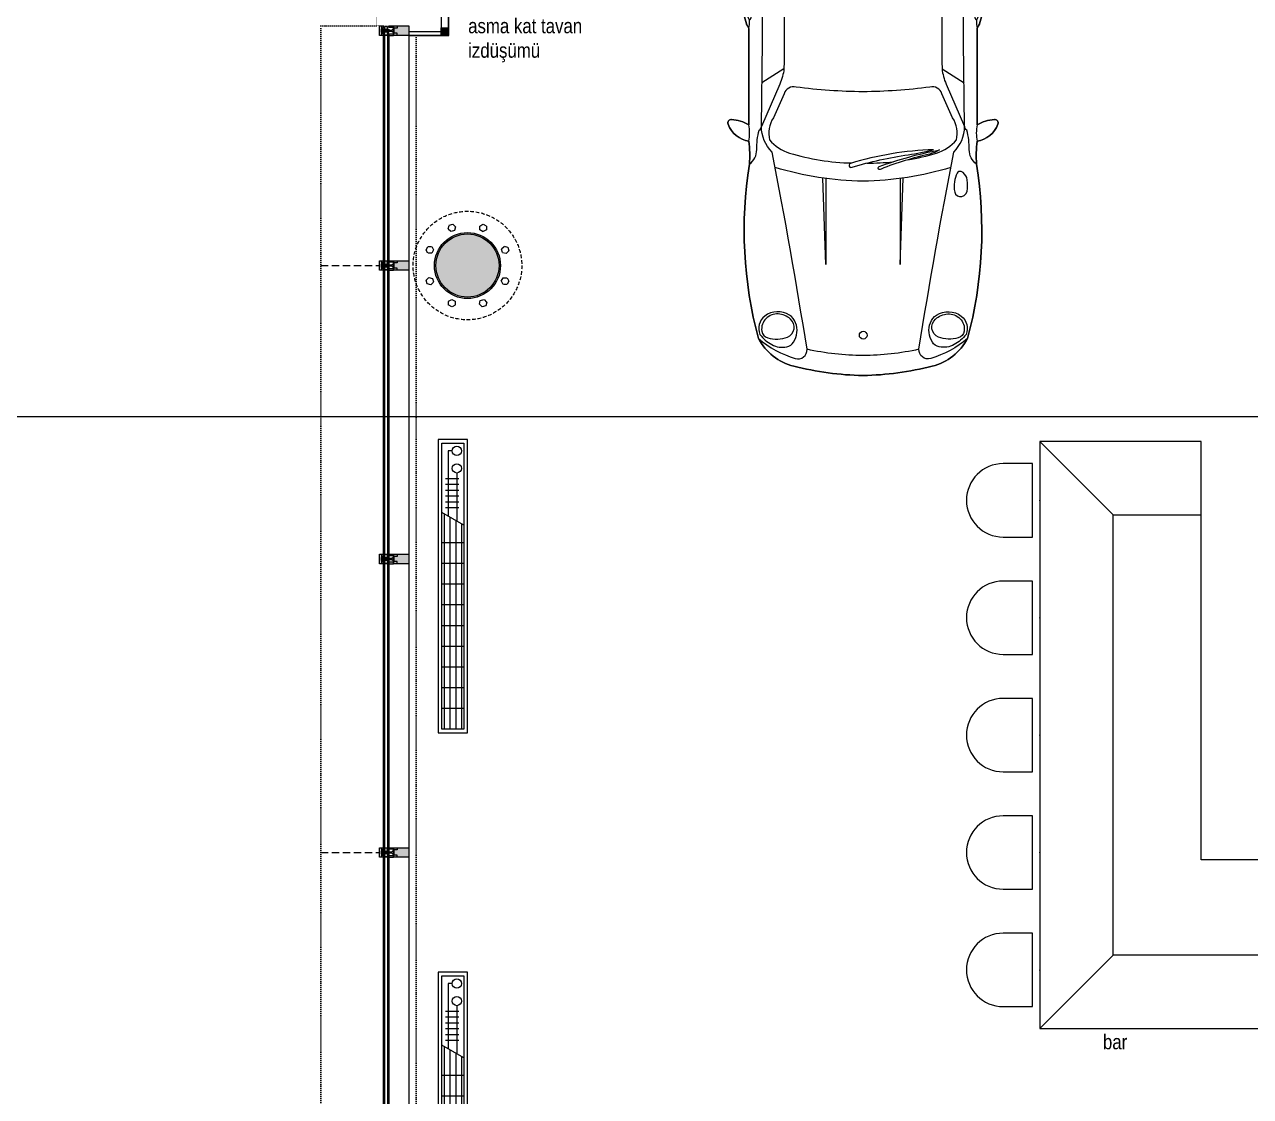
# Model space of a CAD drawing. Extents: x -9058 to 11890, y 0 to 8106.
# Drawn here: x 1503 to 2339, y 1580 to 2310 of the extents above; entities that cross this region are included whole.
import ezdxf

# ---------------------------------------------------------------- set-up
doc = ezdxf.new("R2010")
doc.units = 0
doc.header["$LTSCALE"] = 10
doc.header["$MEASUREMENT"] = 0
doc.linetypes.add('DOT2', pattern=[0.125, 0, -0.125])
doc.linetypes.add('HIDDEN', pattern=[0.375, 0.25, -0.125])
doc.layers.get('0').update_dxf_attribs({"color": 9, "lineweight": 9})
for name, color, linetype, lineweight in [('01', 9, 'Continuous', 9), ('03S', 255, 'Continuous', 9), ('04', 9, 'Continuous', 9), ('05', 9, 'Continuous', 9), ('05V', 9, 'Continuous', 9), ('06C', 9, 'Continuous', 9), ('10', 9, 'Continuous', 9), ('14', 9, 'Continuous', 9), ('15', 9, 'Continuous', 9), ('20', 9, 'DOT2', 9), ('21', 9, 'Continuous', 9), ('35', 9, 'Continuous', 9)]:
    doc.layers.add(name, color=color, linetype=linetype, lineweight=lineweight)
doc.styles.add('MuuM_TEXT-STANDART', font='ARIALN.TTF')

# ---------------------------------------------------------------- blocks, each defined once
blk = doc.blocks.new('p-prs-kolon-02')
h = blk.add_hatch(color=255)
h.dxf.hatch_style = 1
edge = h.paths.add_edge_path()
edge.add_arc((0, 0), 22.5, 0, 360)
for radius in [22.5, 21.5]:
    blk.add_circle((0, 0), radius)
at = {"layer": '20', "linetype": 'HIDDEN'}
for points in [[(-12.46, 27.47), (-9.95, 28.15), (-8.11, 26.31), (-8.78, 23.8), (-11.29, 23.13), (-13.13, 24.97), (-12.46, 27.47)], [(10.62, 28.24), (12.87, 26.94), (12.87, 24.34), (10.62, 23.04), (8.37, 24.34), (8.37, 26.94), (10.62, 28.24)], [(-28.24, 10.62), (-26.94, 12.87), (-24.34, 12.87), (-23.04, 10.62), (-24.34, 8.37), (-26.94, 8.37), (-28.24, 10.62)], [(27.47, 12.46), (28.15, 9.95), (26.31, 8.11), (23.8, 8.78), (23.13, 11.29), (24.97, 13.13), (27.47, 12.46)], [(-27.47, -12.46), (-28.15, -9.95), (-26.31, -8.11), (-23.8, -8.78), (-23.13, -11.29), (-24.97, -13.13), (-27.47, -12.46)], [(28.24, -10.62), (26.94, -12.87), (24.34, -12.87), (23.04, -10.62), (24.34, -8.37), (26.94, -8.37), (28.24, -10.62)], [(-10.62, -28.24), (-12.87, -26.94), (-12.87, -24.34), (-10.62, -23.04), (-8.37, -24.34), (-8.37, -26.94), (-10.62, -28.24)], [(12.46, -27.47), (9.95, -28.15), (8.11, -26.31), (8.78, -23.8), (11.29, -23.13), (13.13, -24.97), (12.46, -27.47)]]:
    blk.add_lwpolyline(points, dxfattribs=at)
blk.add_circle((0, 0), 37, dxfattribs=at)
blk = doc.blocks.new('p-dog-profil_kapali')
at = {"layer": '03S'}
h = blk.add_hatch(color=256, dxfattribs=at)
h.dxf.hatch_style = 1
h.paths.add_polyline_path([(-3.25, 0), (3.25, 0), (3.25, -13.5), (2.25, -13.5), (2.25, -10.5), (1.5, -10.5), (0.5, -11.5), (0.5, -13.5), (1, -13.5), (1, -14.5), (3, -14.5), (3, -16.5), (1, -16.5), (1, -18.5), (1.75, -18.5), (1.75, -17.5), (3.25, -17.5), (3.25, -20), (-3.25, -20), (-3.25, -17.5), (-1.75, -17.5), (-1.75, -18.5), (-1, -18.5), (-1, -16.5), (-3, -16.5), (-3, -14.5), (-1, -14.5), (-1, -13.5), (-0.5, -13.5), (-0.5, -11.5), (-1.5, -10.5), (-2.25, -10.5), (-2.25, -13.5), (-3.25, -13.5)])
for p in [(3, -15.17), (3, -15.83)]:
    blk.add_point(p)
at = {"layer": '10'}
for points in [[(3.25, -10.5), (-3.25, -10.5), (-3.25, 0), (3.25, 0)], [(-1, -13.5), (1, -13.5), (1, -18.5), (-1, -18.5)], [(3.25, -20), (-3.25, -20), (-3.25, -18.5), (3.25, -18.5)]]:
    blk.add_lwpolyline(points, close=True, dxfattribs=at)
for points in [[(-3.25, -8), (-3.25, -8), (-1.75, -8), (-1.75, -10.5)], [(3.25, -8), (3.25, -8), (1.75, -8), (1.75, -10.5)], [(-3.25, -10.5), (-2.25, -10.5), (-2.25, -13.5), (-3.25, -13.5)], [(-3.25, -10.5), (-3.25, -10.5), (3.25, -10.5)], [(-3.25, -13.5), (-3.25, -10.5)], [(-1, -14.5), (-1, -14.5), (-3, -14.5), (-3, -16.5), (-1, -16.5)], [(1.75, -10), (-1.75, -10)], [(-0.5, -17.5), (-0.5, -17.5), (-0.5, -11.5), (-1.5, -10.5), (-1.5, -10.5)], [(1.5, -10.5), (1.5, -10.5), (0.5, -11.5), (0.5, -17.5)], [(1, -14.5), (1, -14.5), (3, -14.5), (3, -16.5), (1, -16.5)], [(3.25, -10.5), (2.25, -10.5), (2.25, -13.5), (3.25, -13.5), (3.25, -10.5)], [(-3.25, -18.5), (-3.25, -17.5), (-1.75, -17.5), (-1.75, -18.5)], [(1, -18.5), (1, -17.5), (-1, -17.5), (-1, -18.5)], [(1.75, -18.5), (1.75, -17.5), (3.25, -17.5), (3.25, -18.5)]]:
    blk.add_lwpolyline(points, dxfattribs=at)
blk = doc.blocks.new('p-cph_cam_dyn1806')
at = {"layer": '06C'}
blk.add_lwpolyline([(-119.75, 0), (1777, 0)], dxfattribs=at)
at = {"layer": '15'}
for points in [[(-122, -14), (1791.5, -14)], [(-120, -14.5), (1791.5, -14.5)], [(-120, -16.5), (1793.5, -16.5)], [(-119.75, -13.5), (1791.5, -13.5)], [(-122, -17), (1794, -17)], [(-119.75, -17.5), (1794.5, -17.5)]]:
    blk.add_lwpolyline(points, dxfattribs=at)
at = {"layer": '20', "linetype": 'HIDDEN', "ltscale": 2}
for points in [[(37, -60), (37, -20)], [(437, -60), (437, -20)]]:
    blk.add_lwpolyline(points, dxfattribs=at)
for p in [(-123, 0), (37, 0), (237, 0), (437, 0)]:
    blk.add_blockref('p-dog-profil_kapali', p)
blk = doc.blocks.new('A$C38B13A8F')
for p, q in [((280.56, 0), (80.56, 0)), ((80.56, 0), (80.56, -20.01)), ((280.56, -20.01), (280.56, 0)), ((80.56, -20.01), (280.56, -20.01))]:
    blk.add_line(p, q)
at = {"color": 252}
for p, q in [((229.85, -4.04), (83.04, -4.05)), ((227.55, -8.02), (83.04, -8.03)), ((222.04, -17.52), (230.75, -2.49)), ((272.77, -6.79), (228.26, -6.78)), ((234.11, -4.97), (234.11, -14.12)), ((238.08, -4.97), (238.08, -14.12)), ((242.06, -4.97), (242.06, -14.12)), ((246.04, -4.97), (246.04, -14.12)), ((250.01, -4.97), (250.01, -14.12)), ((253.99, -4.97), (253.99, -14.12)), ((272.77, -9.57), (272.77, -6.79)), ((225.24, -11.99), (83.04, -12)), ((222.94, -15.97), (83.04, -15.98)), ((257.66, -12.75), (224.81, -12.75))]:
    blk.add_line(p, q, dxfattribs=at)
at = {"color": 252, "linetype": 'Continuous'}
for p, q in [((97.17, -17.52), (97.16, -2.48)), ((111.29, -17.52), (111.28, -2.49)), ((125.4, -17.52), (125.4, -2.49)), ((139.52, -17.52), (139.52, -2.49)), ((153.64, -17.52), (153.64, -2.49)), ((167.76, -17.52), (167.76, -2.49)), ((181.88, -17.53), (181.88, -2.49)), ((196, -17.53), (196, -2.49)), ((210.12, -17.53), (210.12, -2.49))]:
    blk.add_line(p, q, dxfattribs=at)
blk.add_lwpolyline([(278.07, -2.49), (278.07, -17.52), (83.04, -17.52), (83.04, -2.48)], close=True)
at = {"color": 252}
for centre in [(260.84, -12.75), (272.77, -12.75)]:
    blk.add_circle(centre, 3.18, dxfattribs=at)
blk = doc.blocks.new('prf-10x10')
h = blk.add_hatch(color=255)
h.dxf.hatch_style = 1
h.paths.add_polyline_path([(-5, -5), (5, -5), (5, 5), (-5, 5)])
at = {"layer": '10'}
blk.add_lwpolyline([(-5, -5), (5, -5), (5, 5), (-5, 5)], close=True, dxfattribs=at)
blk = doc.blocks.new('prs-plan')
for points in [[(325.1, 0, 0.073985), (239.3, 553.8, 0.153936), (16.3, 713.9, 0.035069), (-465.7, 860), (-1037.3, 850.4, 0.080758), (-1089.2, 837.1, -0.111291), (-1375, 782.2, 0.222022), (-1420.4, 808.8, 0.155977), (-1555, 777.4), (-2211.2, 777.4, 0.115278), (-2175, 895.7, 0.541385), (-2205.8, 918.9, 0.273922), (-2322.5, 777.4, -0.044974), (-2479.4, 773.5, 0.105774), (-3666.8, 712.8, 0.212201), (-3855.6, 472.1, 0.055723), (-3919.9, 0, 0.055723), (-3855.6, -472.1, 0.212201), (-3666.8, -712.8, 0.105774), (-2479.4, -773.5, -0.044974), (-2322.5, -777.4, 0.273922), (-2205.8, -918.9, 0.541385), (-2175, -895.7, 0.115278), (-2211.2, -777.4), (-1555, -777.4, 0.155977), (-1420.4, -808.8, 0.222022), (-1375, -782.2, -0.111291), (-1089.2, -837.1, 0.080758), (-1037.3, -850.4), (-465.7, -860, 0.035069), (16.3, -713.9, 0.153936), (239.3, -553.8, 0.073985)], [(16.3, -713.9, -0.035069), (-465.7, -860), (-1037.3, -850.4, -0.080758), (-1089.2, -837.1, 0.111291), (-1375, -782.2, -0.231444), (-1422.6, -808.9, -0.153464), (-1555, -777.4), (-2211.2, -777.4, -0.115278), (-2175, -895.7, -0.541385), (-2205.8, -918.9, -0.273922), (-2322.5, -777.4, 0.044974), (-2479.4, -773.5, -0.105774), (-3666.8, -712.8, -0.212201), (-3855.6, -472.1, -0.055723), (-3919.9, 0, -0.055723), (-3855.6, 472.1, -0.212201), (-3666.8, 712.8, -0.105774), (-2479.4, 773.5, 0.044974), (-2322.5, 777.4, -0.273922), (-2205.8, 918.9, -0.541385), (-2175, 895.7, -0.115278), (-2211.2, 777.4), (-1555, 777.4, -0.153464), (-1422.6, 808.9, -0.231444), (-1375, 782.2, 0.111291), (-1089.2, 837.1, -0.080758), (-1037.3, 850.4), (-465.7, 860, -0.035069), (16.3, 713.9, -0.153936), (239.3, 553.8, -0.073985), (325.1, 0, -0.073985), (239.3, -553.8, -0.153936)], [(-3507.2, 501.2, 0.318262), (-3515.1, 669.3, 0.336631), (-3639.6, 702.2, 0.107863), (-3709, 621.4, 0.176217), (-3724, 519.1, 0.204198), (-3691.8, 472.6, 0.234058), (-3559.4, 459, 0.162353)], [(-3534.4, 494.1, 0.163341), (-3500, 577, 0.213722), (-3530.8, 660.7, 0.243766), (-3617.4, 689.3, 0.291481), (-3662.5, 649.3, 0.158425), (-3657.5, 514.1, 0.556548)], [(-1039.1, 0), (-1039.1, -452.2, 0.388823), (-996.4, -504.6), (-570.6, -500.5, 0.078172), (-465.5, -478.7, 0.196108), (-427.3, -443.2, 0.096829), (-398.6, -274.1), (-398.6, 0), (-398.6, 274.1, 0.096829), (-427.3, 443.2, 0.196108), (-465.5, 478.7, 0.078172), (-570.6, 500.5), (-996.4, 504.6, 0.388823), (-1039.1, 452.2)], [(-309.7, 0), (-309.7, -410.9, 0.407574), (-250.3, -462.8), (-171.2, -461.4, 0.03281), (-75.8, -447.1, 0.311096), (0, -366.2), (0, 0), (0, 366.2, 0.311096), (-75.8, 447.1, 0.03281), (-171.2, 461.4), (-250.3, 462.8, 0.407574), (-309.7, 410.9)], [(-2381.3, -480.8, 0.066931), (-2473.6, 85.3, 1.115799), (-2499.8, 74, -0.036962), (-2415, -308.7, 0.02456)], [(-2496, -110.5, -0.043566), (-2382.5, -520.7, -0.084927), (-2410, -454.6, 0.037508), (-2512.3, -122.9, -1.353737)], [(-3507.2, -501.2, -0.318262), (-3515.1, -669.3, -0.336631), (-3639.6, -702.2, -0.107863), (-3709, -621.4, -0.176217), (-3724, -519.1, -0.204198), (-3691.8, -472.6, -0.234058), (-3559.4, -459, -0.162353)], [(-3534.4, -494.1, -0.163341), (-3500, -577, -0.213722), (-3530.8, -660.7, -0.243766), (-3617.4, -689.3, -0.291481), (-3662.5, -649.3, -0.158425), (-3657.5, -514.1, -0.556548)], [(-2529.8, -669.1, 0.383263), (-2539.5, -640.8, 0.054412), (-2600, -623.3, 0.109062), (-2669.2, -624.7, 0.400423), (-2700.6, -673.6, 0.320332), (-2644.3, -712.3, 0.05979), (-2570.9, -708.3, 0.197788)]]:
    blk.add_lwpolyline(points, format="xyb", close=True)
for points in [[(-2479.4, 773.5, 0.242846), (-2379.8, 724, -0.066443), (-2247.2, 708.1, 0.284222), (-2221.7, 691.9, 0.284222)], [(-1294.7, 687.7, 0.192613), (-1310.8, 783.2, 0.192613)], [(-3666.8, 712.8, 0.101535), (-3803.8, 461.2, 0.52292), (-3740.6, 381, 0.007101), (-2397.4, 617.9, -0.204495), (-2221.7, 691.9), (-1644.4, 685), (-1294.7, 687.7, -0.038718), (-832.6, 633.5, -0.010841), (-718.2, 608.4, -0.648), (-711.3, 570.7, -0.015753), (-1092.1, 548.4, -0.014486), (-1828.8, 538.6, -0.071916), (-1933.3, 566.2), (-2221.7, 691.9)], [(-84.1, -750.5, -0.178742), (-28.1, -681.8, 0.128631), (105.3, -582, 0.089194), (178.3, -330, 0.036776), (199.5, 0, 0.036776), (178.3, 330, 0.089194), (105.3, 582, 0.128631), (-28.1, 681.8, -0.178742), (-84.1, 750.5)], [(16.3, 713.9, -0.211518), (207.8, 453.3, -0.047818), (256.3, 0, -0.047818), (207.8, -453.3, -0.211518), (16.3, -713.9, -0.211518)], [(-2502.1, -598, -0.070312), (-2595.3, 0, -0.070312), (-2502.1, 598)], [(-2449.3, -305.3, 0.031083), (-2403.8, -500.3, 0.14503), (-2314.3, -637.1, 0.190771), (-2162.9, -610.8), (-1999.6, -537.1, 0.400838), (-1953.5, -455.5, -0.031829), (-1985.5, 0, -0.031829), (-1953.5, 455.5, 0.400838), (-1999.6, 537.1), (-2162.9, 610.8, 0.190771), (-2314.3, 637.1, 0.14503), (-2403.8, 500.3, 0.06672), (-2471.2, 77.4)], [(-1213.9, -544.2), (-880.1, -536.2), (-607.1, -518.5), (-378.4, -503.6, 0.016855), (-365, 0, 0.016855), (-378.4, 503.6), (-607.1, 518.5), (-880.1, 536.2), (-1213.9, 544.2)], [(-943.1, -504.1, -0.278411), (-984.1, -431.5), (-984.1, 0), (-984.1, 431.5, -0.278411), (-943.1, 504.1)], [(-3740.6, -381, -0.051873), (-3783.8, 0, -0.051873), (-3740.6, 381)], [(-2471.7, -26.7, 0.027717), (-2463, -205, 0.14503)], [(-3666.8, -712.8, -0.101535), (-3803.8, -461.2, -0.52292), (-3740.6, -381, -0.007101), (-2397.4, -617.9, 0.204495), (-2221.7, -691.9), (-1644.4, -685), (-1294.7, -687.7, 0.038718), (-832.6, -633.5, 0.010841), (-718.2, -608.4, 0.648), (-711.3, -570.7, 0.015753), (-1092.1, -548.4, 0.014486), (-1828.8, -538.6, 0.071916), (-1933.3, -566.2), (-2221.7, -691.9)], [(-2479.4, -773.5, -0.242846), (-2379.8, -724, 0.066443), (-2247.2, -708.1, -0.284222), (-2221.7, -691.9, -0.284222)], [(-1294.7, -687.7, -0.192613), (-1310.8, -783.2, -0.192613)]]:
    blk.add_lwpolyline(points, format="xyb")
for points in [[(-1828.8, 538.6), (-1925.5, 688.4)], [(-1210.5, 548), (-1304.6, 687.6)], [(207.8, 453.3), (-76.7, 479), (-378.4, 503.6)], [(-2576.9, 252.6), (-3163.2, 252.6), (-2574, 273.4)], [(-2576.9, -252.6), (-3163.2, -252.6), (-2574, -273.4)], [(207.8, -453.3), (-76.7, -479), (-378.4, -503.6)], [(-1828.8, -538.6), (-1925.5, -688.4)], [(-1210.5, -548), (-1304.6, -687.6)]]:
    blk.add_lwpolyline(points)
blk.add_circle((-3644.9, -1.7), 26.6)
for centre, radius, start, end in [((-2266.9, 1071.9), 299.7, 259.29804, 280.70196), ((-1479.8, 1336.7), 564.3, 262.33426, 268.06139), ((-1458.7, 725.7), 61.9, 53.33997, 130.5245), ((-1461.9, 820), 60, 231.90676, 311.95772), ((-1479.8, 1336.7), 564.3, 275.8996, 280.69871), ((-2266.9, -1071.9), 299.7, 79.29804, 100.70196), ((-1479.8, -1336.7), 564.3, 91.93861, 97.66574), ((-1461.9, -820), 60, 48.04228, 128.09324), ((-1458.7, -725.7), 61.9, 229.4755, 306.66003), ((-1479.8, -1336.7), 564.3, 79.30129, 84.1004)]:
    blk.add_arc(centre, radius, start, end)
blk = doc.blocks.new('*U693')
blk.add_lwpolyline([(35, 30), (-365, 30), (-365, -30), (35, -30), (35, 30)])
blk = doc.blocks.new('p-sandalye-01')
blk.add_lwpolyline([(-5, -25), (-5, -25), (-25, -25, -1), (-25, 25), (-5, 25), (-5, 25)], format="xyb", close=True)
blk.add_point((0, 0.11))
blk = doc.blocks.new('p-bar_porsche')
at = {"layer": '05', "ltscale": 0.5}
for points in [[(0, 80), (50, 80), (50, 190), (350, 190), (350, 130), (400, 130), (400, 240), (0, 240), (0, 80)], [(50, 80), (115, 80), (115, 130), (400, 130), (400, 190)]]:
    blk.add_lwpolyline(points, dxfattribs=at)
at = {"layer": '05V', "ltscale": 0.5}
for points in [[(50, 190), (0, 240)], [(350, 190), (400, 240)]]:
    blk.add_lwpolyline(points, dxfattribs=at)
at = {"layer": '05', "extrusion": (0, 0, -1), "zscale": -1, "rotation": 270}
for p in [(-40, 240), (-120, 240), (-200, 240), (-280, 240), (-360, 240)]:
    blk.add_blockref('p-sandalye-01', p, dxfattribs=at)
at = {"layer": '05', "rotation": 180}
blk.add_blockref('*U693', (35, -30), dxfattribs=at)

msp = doc.modelspace()

# ---------------------------------------------------------------- linework, layer by layer
at = {"layer": '10'}
for points in [[(1765.06, 2302.82), (1792.06, 2302.82), (1792.06, 2660.95)], [(1765.06, 2302.62), (1792.26, 2302.62), (1792.26, 2660.95)]]:
    msp.add_lwpolyline(points, dxfattribs=at)
at = {"layer": '10', "const_width": 0.2}
msp.add_lwpolyline([(1748.08, 2307.17), (1748.08, 2309.53), (1745.06, 2309.53), (1743.06, 2309.53), (1743.06, 2319.53), (1749.76, 2319.53), (1749.76, 2324.02)], dxfattribs=at)
at = {"layer": '14'}
msp.add_lwpolyline([(1787.06, 2715.87), (1787.06, 2689.95), (1966.04, 2689.95), (1966.04, 2670.95), (1787.06, 2670.95), (1787.06, 2305.13), (1765.06, 2305.13)], dxfattribs=at)
at = {"layer": '20'}
for points in [[(2685.06, 615.13), (2685.06, 345.87), (1705.06, 345.87), (1705.06, 2309.12), (1745.06, 2309.12)], [(1770.06, 2302.62), (1770.06, 410.87), (2620.06, 410.87), (2620.06, 613.93), (2655.06, 613.93)]]:
    msp.add_lwpolyline(points, dxfattribs=at)
at = {"layer": '21'}
msp.add_lwpolyline([(1334.7, 2043.03), (4353.45, 2043.03)], dxfattribs=at)

# ---------------------------------------------------------------- block references
at = {"rotation": 270}
msp.add_blockref('p-cph_cam_dyn1806', (1765.06, 2182.87), dxfattribs=at)
at = {"layer": '01'}
msp.add_blockref('p-prs-kolon-02', (1805.06, 2145.87), dxfattribs=at)
at = {"layer": '04', "xscale": 0.1, "yscale": 0.1, "zscale": 0.1, "rotation": 90}
msp.add_blockref('prs-plan', (2074.56, 2462.87), dxfattribs=at)
at = {"layer": '05', "rotation": 90}
msp.add_blockref('p-bar_porsche', (2435.06, 1625.87), dxfattribs=at)
at = {"layer": '10', "extrusion": (0, 0, -1), "xscale": 0.5, "yscale": 0.5, "zscale": -1, "rotation": 270}
msp.add_blockref('prf-10x10', (-1789.56, 2305.32), dxfattribs=at)
at = {"layer": '35', "rotation": 90}
for p in [(1785.06, 1746.81), (1785.06, 1383.81)]:
    msp.add_blockref('A$C38B13A8F', p, dxfattribs=at)

# ---------------------------------------------------------------- texts
at = {"layer": '21', "char_height": 10, "attachment_point": 1, "style": 'MuuM_TEXT-STANDART'}
for s, insert, width in [('\\pt13.333;asma kat tavan izdüşümü', (1805.53, 2314.17), 78.1438), ('\\pt13.333;bar', (2238.06, 1621.77), 202.1826)]:
    msp.add_mtext(s, dxfattribs=dict(at, insert=insert, width=width))

doc.saveas('drawing.dxf')
